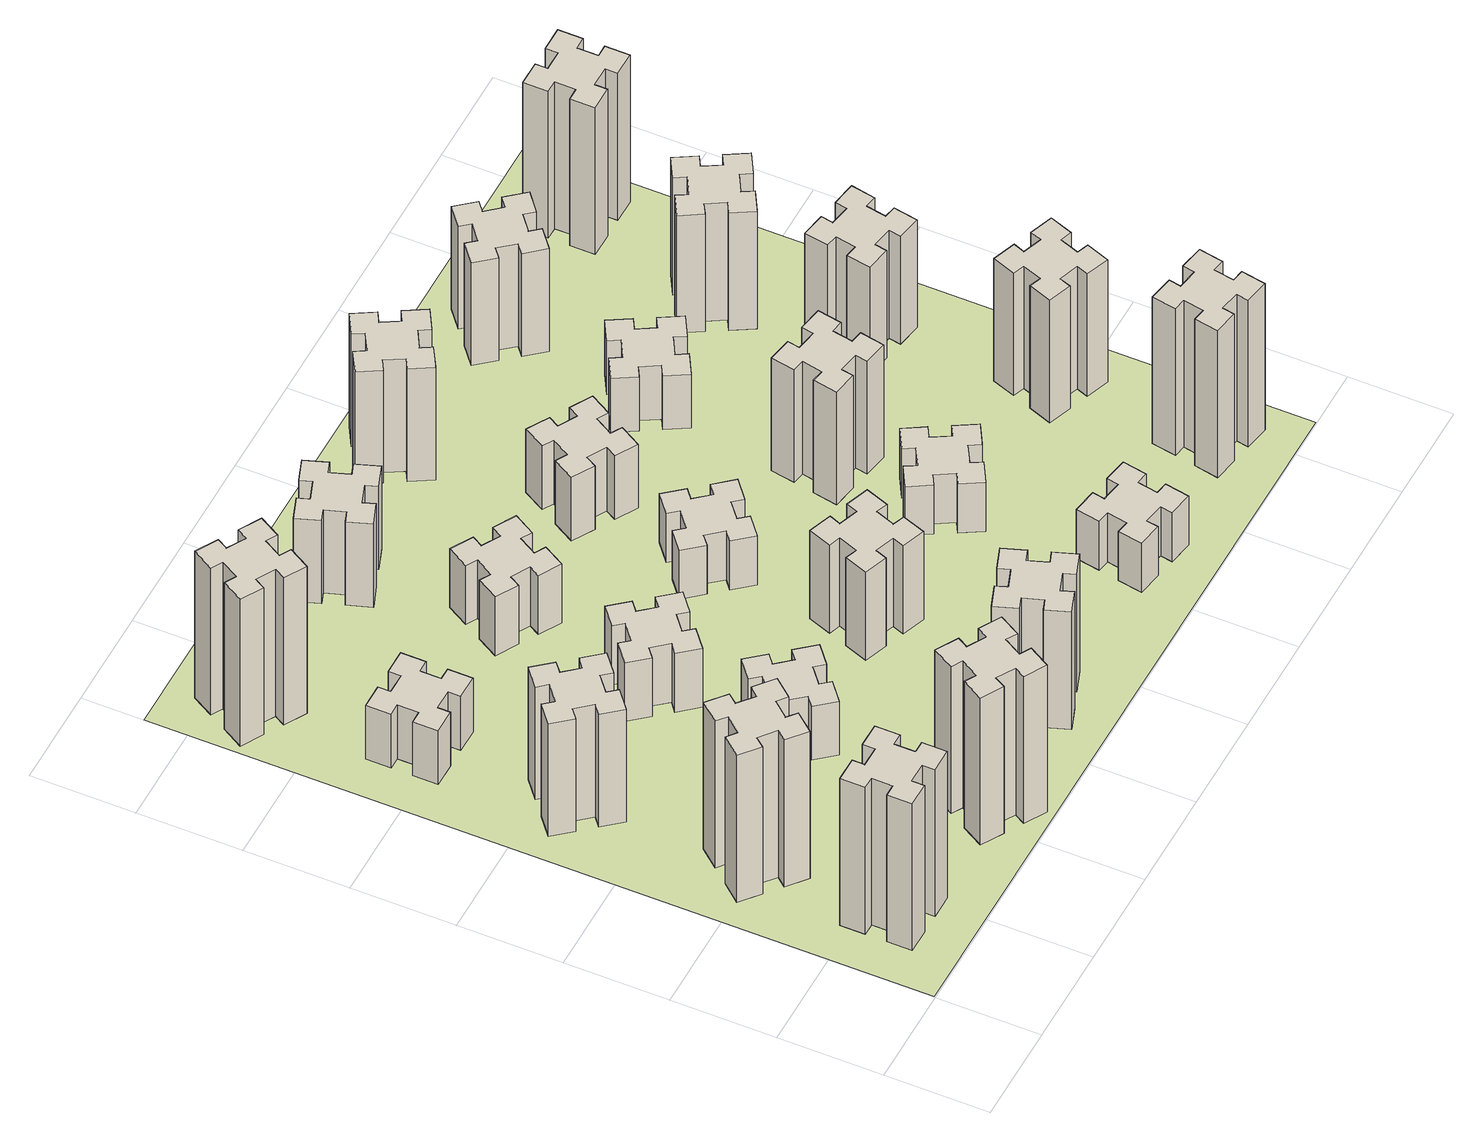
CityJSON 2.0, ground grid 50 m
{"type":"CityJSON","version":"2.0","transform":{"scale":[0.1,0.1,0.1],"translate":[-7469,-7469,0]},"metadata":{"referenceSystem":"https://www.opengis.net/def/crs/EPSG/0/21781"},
"CityObjects":{
"building1":{"type":"Building","attributes":{"class":"1000","function":"1000","usage":"1000","yearOfConstruction":2016,"roofType":"1000","measuredHeight":90,"storeysAboveGround":30,"storeysBelowGround":0},"geometry":[{"type":"Solid","lod":"1","boundaries":[[[[0,1,2,3,4,5,6,7,8,9,10,11,12,13,14,15,16,17,18,19]],[[17,16,20,21]],[[16,15,22,20]],[[15,14,23,22]],[[14,13,24,23]],[[13,12,25,24]],[[12,11,26,25]],[[11,10,27,26]],[[10,9,28,27]],[[9,8,29,28]],[[8,7,30,29]],[[7,6,31,30]],[[6,5,32,31]],[[5,4,33,32]],[[4,3,34,33]],[[3,2,35,34]],[[2,1,36,35]],[[1,0,37,36]],[[0,19,38,37]],[[19,18,39,38]],[[18,17,21,39]],[[24,25,26,27,28,29,30,31,32,33,34,35,36,37,38,39,21,20,22,23]]]]}]},
"building2":{"type":"Building","attributes":{"class":"1000","function":"1000","usage":"1000","yearOfConstruction":2016,"roofType":"1000","measuredHeight":90,"storeysAboveGround":30,"storeysBelowGround":0},"geometry":[{"type":"Solid","lod":"1","boundaries":[[[[40,41,42,43,44,45,46,47,48,49,50,51,52,53,54,55,56,57,58,59]],[[57,56,60,61]],[[56,55,62,60]],[[55,54,63,62]],[[54,53,64,63]],[[53,52,65,64]],[[52,51,66,65]],[[51,50,67,66]],[[50,49,68,67]],[[49,48,69,68]],[[48,47,70,69]],[[47,46,71,70]],[[46,45,72,71]],[[45,44,73,72]],[[44,43,74,73]],[[43,42,75,74]],[[42,41,76,75]],[[41,40,77,76]],[[40,59,78,77]],[[59,58,79,78]],[[58,57,61,79]],[[64,65,66,67,68,69,70,71,72,73,74,75,76,77,78,79,61,60,62,63]]]]}]},
"building3":{"type":"Building","attributes":{"class":"1000","function":"1000","usage":"1000","yearOfConstruction":2016,"roofType":"1000","measuredHeight":69,"storeysAboveGround":30,"storeysBelowGround":0},"geometry":[{"type":"Solid","lod":"1","boundaries":[[[[80,81,82,83,84,85,86,87,88,89,90,91,92,93,94,95,96,97,98,99]],[[97,96,100,101]],[[96,95,102,100]],[[95,94,103,102]],[[94,93,104,103]],[[93,92,105,104]],[[92,91,106,105]],[[91,90,107,106]],[[90,89,108,107]],[[89,88,109,108]],[[88,87,110,109]],[[87,86,111,110]],[[86,85,112,111]],[[85,84,113,112]],[[84,83,114,113]],[[83,82,115,114]],[[82,81,116,115]],[[81,80,117,116]],[[80,99,118,117]],[[99,98,119,118]],[[98,97,101,119]],[[104,105,106,107,108,109,110,111,112,113,114,115,116,117,118,119,101,100,102,103]]]]}]},
"building4":{"type":"Building","attributes":{"class":"1000","function":"1000","usage":"1000","yearOfConstruction":2016,"roofType":"1000","measuredHeight":33,"storeysAboveGround":30,"storeysBelowGround":0},"geometry":[{"type":"Solid","lod":"1","boundaries":[[[[120,121,122,123,124,125,126,127,128,129,130,131,132,133,134,135,136,137,138,139]],[[137,136,140,141]],[[136,135,142,140]],[[135,134,143,142]],[[134,133,144,143]],[[133,132,145,144]],[[132,131,146,145]],[[131,130,147,146]],[[130,129,148,147]],[[129,128,149,148]],[[128,127,150,149]],[[127,126,151,150]],[[126,125,152,151]],[[125,124,153,152]],[[124,123,154,153]],[[123,122,155,154]],[[122,121,156,155]],[[121,120,157,156]],[[120,139,158,157]],[[139,138,159,158]],[[138,137,141,159]],[[144,145,146,147,148,149,150,151,152,153,154,155,156,157,158,159,141,140,142,143]]]]}]},
"building5":{"type":"Building","attributes":{"class":"1000","function":"1000","usage":"1000","yearOfConstruction":2016,"roofType":"1000","measuredHeight":90,"storeysAboveGround":30,"storeysBelowGround":0},"geometry":[{"type":"Solid","lod":"1","boundaries":[[[[160,161,162,163,164,165,166,167,168,169,170,171,172,173,174,175,176,177,178,179]],[[177,176,180,181]],[[176,175,182,180]],[[175,174,183,182]],[[174,173,184,183]],[[173,172,185,184]],[[172,171,186,185]],[[171,170,187,186]],[[170,169,188,187]],[[169,168,189,188]],[[168,167,190,189]],[[167,166,191,190]],[[166,165,192,191]],[[165,164,193,192]],[[164,163,194,193]],[[163,162,195,194]],[[162,161,196,195]],[[161,160,197,196]],[[160,179,198,197]],[[179,178,199,198]],[[178,177,181,199]],[[184,185,186,187,188,189,190,191,192,193,194,195,196,197,198,199,181,180,182,183]]]]}]},
"building6":{"type":"Building","attributes":{"class":"1000","function":"1000","usage":"1000","yearOfConstruction":2016,"roofType":"1000","measuredHeight":90,"storeysAboveGround":30,"storeysBelowGround":0},"geometry":[{"type":"Solid","lod":"1","boundaries":[[[[200,201,202,203,204,205,206,207,208,209,210,211,212,213,214,215,216,217,218,219]],[[217,216,220,221]],[[216,215,222,220]],[[215,214,223,222]],[[214,213,224,223]],[[213,212,225,224]],[[212,211,226,225]],[[211,210,227,226]],[[210,209,228,227]],[[209,208,229,228]],[[208,207,230,229]],[[207,206,231,230]],[[206,205,232,231]],[[205,204,233,232]],[[204,203,234,233]],[[203,202,235,234]],[[202,201,236,235]],[[201,200,237,236]],[[200,219,238,237]],[[219,218,239,238]],[[218,217,221,239]],[[224,225,226,227,228,229,230,231,232,233,234,235,236,237,238,239,221,220,222,223]]]]}]},
"building7":{"type":"Building","attributes":{"class":"1000","function":"1000","usage":"1000","yearOfConstruction":2016,"roofType":"1000","measuredHeight":33,"storeysAboveGround":30,"storeysBelowGround":0},"geometry":[{"type":"Solid","lod":"1","boundaries":[[[[240,241,242,243,244,245,246,247,248,249,250,251,252,253,254,255,256,257,258,259]],[[257,256,260,261]],[[256,255,262,260]],[[255,254,263,262]],[[254,253,264,263]],[[253,252,265,264]],[[252,251,266,265]],[[251,250,267,266]],[[250,249,268,267]],[[249,248,269,268]],[[248,247,270,269]],[[247,246,271,270]],[[246,245,272,271]],[[245,244,273,272]],[[244,243,274,273]],[[243,242,275,274]],[[242,241,276,275]],[[241,240,277,276]],[[240,259,278,277]],[[259,258,279,278]],[[258,257,261,279]],[[264,265,266,267,268,269,270,271,272,273,274,275,276,277,278,279,261,260,262,263]]]]}]},
"building8":{"type":"Building","attributes":{"class":"1000","function":"1000","usage":"1000","yearOfConstruction":2016,"roofType":"1000","measuredHeight":36,"storeysAboveGround":30,"storeysBelowGround":0},"geometry":[{"type":"Solid","lod":"1","boundaries":[[[[280,281,282,283,284,285,286,287,288,289,290,291,292,293,294,295,296,297,298,299]],[[297,296,300,301]],[[296,295,302,300]],[[295,294,303,302]],[[294,293,304,303]],[[293,292,305,304]],[[292,291,306,305]],[[291,290,307,306]],[[290,289,308,307]],[[289,288,309,308]],[[288,287,310,309]],[[287,286,311,310]],[[286,285,312,311]],[[285,284,313,312]],[[284,283,314,313]],[[283,282,315,314]],[[282,281,316,315]],[[281,280,317,316]],[[280,299,318,317]],[[299,298,319,318]],[[298,297,301,319]],[[304,305,306,307,308,309,310,311,312,313,314,315,316,317,318,319,301,300,302,303]]]]}]},
"building9":{"type":"Building","attributes":{"class":"1000","function":"1000","usage":"1000","yearOfConstruction":2016,"roofType":"1000","measuredHeight":72,"storeysAboveGround":30,"storeysBelowGround":0},"geometry":[{"type":"Solid","lod":"1","boundaries":[[[[320,321,322,323,324,325,326,327,328,329,330,331,332,333,334,335,336,337,338,339]],[[337,336,340,341]],[[336,335,342,340]],[[335,334,343,342]],[[334,333,344,343]],[[333,332,345,344]],[[332,331,346,345]],[[331,330,347,346]],[[330,329,348,347]],[[329,328,349,348]],[[328,327,350,349]],[[327,326,351,350]],[[326,325,352,351]],[[325,324,353,352]],[[324,323,354,353]],[[323,322,355,354]],[[322,321,356,355]],[[321,320,357,356]],[[320,339,358,357]],[[339,338,359,358]],[[338,337,341,359]],[[344,345,346,347,348,349,350,351,352,353,354,355,356,357,358,359,341,340,342,343]]]]}]},
"building10":{"type":"Building","attributes":{"class":"1000","function":"1000","usage":"1000","yearOfConstruction":2016,"roofType":"1000","measuredHeight":36,"storeysAboveGround":30,"storeysBelowGround":0},"geometry":[{"type":"Solid","lod":"1","boundaries":[[[[360,361,362,363,364,365,366,367,368,369,370,371,372,373,374,375,376,377,378,379]],[[377,376,380,381]],[[376,375,382,380]],[[375,374,383,382]],[[374,373,384,383]],[[373,372,385,384]],[[372,371,386,385]],[[371,370,387,386]],[[370,369,388,387]],[[369,368,389,388]],[[368,367,390,389]],[[367,366,391,390]],[[366,365,392,391]],[[365,364,393,392]],[[364,363,394,393]],[[363,362,395,394]],[[362,361,396,395]],[[361,360,397,396]],[[360,379,398,397]],[[379,378,399,398]],[[378,377,381,399]],[[384,385,386,387,388,389,390,391,392,393,394,395,396,397,398,399,381,380,382,383]]]]}]},
"building11":{"type":"Building","attributes":{"class":"1000","function":"1000","usage":"1000","yearOfConstruction":2016,"roofType":"1000","measuredHeight":51,"storeysAboveGround":30,"storeysBelowGround":0},"geometry":[{"type":"Solid","lod":"1","boundaries":[[[[400,401,402,403,404,405,406,407,408,409,410,411,412,413,414,415,416,417,418,419]],[[417,416,420,421]],[[416,415,422,420]],[[415,414,423,422]],[[414,413,424,423]],[[413,412,425,424]],[[412,411,426,425]],[[411,410,427,426]],[[410,409,428,427]],[[409,408,429,428]],[[408,407,430,429]],[[407,406,431,430]],[[406,405,432,431]],[[405,404,433,432]],[[404,403,434,433]],[[403,402,435,434]],[[402,401,436,435]],[[401,400,437,436]],[[400,419,438,437]],[[419,418,439,438]],[[418,417,421,439]],[[424,425,426,427,428,429,430,431,432,433,434,435,436,437,438,439,421,420,422,423]]]]}]},
"building12":{"type":"Building","attributes":{"class":"1000","function":"1000","usage":"1000","yearOfConstruction":2016,"roofType":"1000","measuredHeight":54,"storeysAboveGround":30,"storeysBelowGround":0},"geometry":[{"type":"Solid","lod":"1","boundaries":[[[[440,441,442,443,444,445,446,447,448,449,450,451,452,453,454,455,456,457,458,459]],[[457,456,460,461]],[[456,455,462,460]],[[455,454,463,462]],[[454,453,464,463]],[[453,452,465,464]],[[452,451,466,465]],[[451,450,467,466]],[[450,449,468,467]],[[449,448,469,468]],[[448,447,470,469]],[[447,446,471,470]],[[446,445,472,471]],[[445,444,473,472]],[[444,443,474,473]],[[443,442,475,474]],[[442,441,476,475]],[[441,440,477,476]],[[440,459,478,477]],[[459,458,479,478]],[[458,457,461,479]],[[464,465,466,467,468,469,470,471,472,473,474,475,476,477,478,479,461,460,462,463]]]]}]},
"building13":{"type":"Building","attributes":{"class":"1000","function":"1000","usage":"1000","yearOfConstruction":2016,"roofType":"1000","measuredHeight":30,"storeysAboveGround":30,"storeysBelowGround":0},"geometry":[{"type":"Solid","lod":"1","boundaries":[[[[480,481,482,483,484,485,486,487,488,489,490,491,492,493,494,495,496,497,498,499]],[[497,496,500,501]],[[496,495,502,500]],[[495,494,503,502]],[[494,493,504,503]],[[493,492,505,504]],[[492,491,506,505]],[[491,490,507,506]],[[490,489,508,507]],[[489,488,509,508]],[[488,487,510,509]],[[487,486,511,510]],[[486,485,512,511]],[[485,484,513,512]],[[484,483,514,513]],[[483,482,515,514]],[[482,481,516,515]],[[481,480,517,516]],[[480,499,518,517]],[[499,498,519,518]],[[498,497,501,519]],[[504,505,506,507,508,509,510,511,512,513,514,515,516,517,518,519,501,500,502,503]]]]}]},
"building14":{"type":"Building","attributes":{"class":"1000","function":"1000","usage":"1000","yearOfConstruction":2016,"roofType":"1000","measuredHeight":39,"storeysAboveGround":30,"storeysBelowGround":0},"geometry":[{"type":"Solid","lod":"1","boundaries":[[[[520,521,522,523,524,525,526,527,528,529,530,531,532,533,534,535,536,537,538,539]],[[537,536,540,541]],[[536,535,542,540]],[[535,534,543,542]],[[534,533,544,543]],[[533,532,545,544]],[[532,531,546,545]],[[531,530,547,546]],[[530,529,548,547]],[[529,528,549,548]],[[528,527,550,549]],[[527,526,551,550]],[[526,525,552,551]],[[525,524,553,552]],[[524,523,554,553]],[[523,522,555,554]],[[522,521,556,555]],[[521,520,557,556]],[[520,539,558,557]],[[539,538,559,558]],[[538,537,541,559]],[[544,545,546,547,548,549,550,551,552,553,554,555,556,557,558,559,541,540,542,543]]]]}]},
"building15":{"type":"Building","attributes":{"class":"1000","function":"1000","usage":"1000","yearOfConstruction":2016,"roofType":"1000","measuredHeight":30,"storeysAboveGround":30,"storeysBelowGround":0},"geometry":[{"type":"Solid","lod":"1","boundaries":[[[[560,561,562,563,564,565,566,567,568,569,570,571,572,573,574,575,576,577,578,579]],[[577,576,580,581]],[[576,575,582,580]],[[575,574,583,582]],[[574,573,584,583]],[[573,572,585,584]],[[572,571,586,585]],[[571,570,587,586]],[[570,569,588,587]],[[569,568,589,588]],[[568,567,590,589]],[[567,566,591,590]],[[566,565,592,591]],[[565,564,593,592]],[[564,563,594,593]],[[563,562,595,594]],[[562,561,596,595]],[[561,560,597,596]],[[560,579,598,597]],[[579,578,599,598]],[[578,577,581,599]],[[584,585,586,587,588,589,590,591,592,593,594,595,596,597,598,599,581,580,582,583]]]]}]},
"building16":{"type":"Building","attributes":{"class":"1000","function":"1000","usage":"1000","yearOfConstruction":2016,"roofType":"1000","measuredHeight":69,"storeysAboveGround":30,"storeysBelowGround":0},"geometry":[{"type":"Solid","lod":"1","boundaries":[[[[600,601,602,603,604,605,606,607,608,609,610,611,612,613,614,615,616,617,618,619]],[[617,616,620,621]],[[616,615,622,620]],[[615,614,623,622]],[[614,613,624,623]],[[613,612,625,624]],[[612,611,626,625]],[[611,610,627,626]],[[610,609,628,627]],[[609,608,629,628]],[[608,607,630,629]],[[607,606,631,630]],[[606,605,632,631]],[[605,604,633,632]],[[604,603,634,633]],[[603,602,635,634]],[[602,601,636,635]],[[601,600,637,636]],[[600,619,638,637]],[[619,618,639,638]],[[618,617,621,639]],[[624,625,626,627,628,629,630,631,632,633,634,635,636,637,638,639,621,620,622,623]]]]}]},
"building17":{"type":"Building","attributes":{"class":"1000","function":"1000","usage":"1000","yearOfConstruction":2016,"roofType":"1000","measuredHeight":30,"storeysAboveGround":30,"storeysBelowGround":0},"geometry":[{"type":"Solid","lod":"1","boundaries":[[[[640,641,642,643,644,645,646,647,648,649,650,651,652,653,654,655,656,657,658,659]],[[657,656,660,661]],[[656,655,662,660]],[[655,654,663,662]],[[654,653,664,663]],[[653,652,665,664]],[[652,651,666,665]],[[651,650,667,666]],[[650,649,668,667]],[[649,648,669,668]],[[648,647,670,669]],[[647,646,671,670]],[[646,645,672,671]],[[645,644,673,672]],[[644,643,674,673]],[[643,642,675,674]],[[642,641,676,675]],[[641,640,677,676]],[[640,659,678,677]],[[659,658,679,678]],[[658,657,661,679]],[[664,665,666,667,668,669,670,671,672,673,674,675,676,677,678,679,661,660,662,663]]]]}]},
"building18":{"type":"Building","attributes":{"class":"1000","function":"1000","usage":"1000","yearOfConstruction":2016,"roofType":"1000","measuredHeight":69,"storeysAboveGround":30,"storeysBelowGround":0},"geometry":[{"type":"Solid","lod":"1","boundaries":[[[[680,681,682,683,684,685,686,687,688,689,690,691,692,693,694,695,696,697,698,699]],[[697,696,700,701]],[[696,695,702,700]],[[695,694,703,702]],[[694,693,704,703]],[[693,692,705,704]],[[692,691,706,705]],[[691,690,707,706]],[[690,689,708,707]],[[689,688,709,708]],[[688,687,710,709]],[[687,686,711,710]],[[686,685,712,711]],[[685,684,713,712]],[[684,683,714,713]],[[683,682,715,714]],[[682,681,716,715]],[[681,680,717,716]],[[680,699,718,717]],[[699,698,719,718]],[[698,697,701,719]],[[704,705,706,707,708,709,710,711,712,713,714,715,716,717,718,719,701,700,702,703]]]]}]},
"building19":{"type":"Building","attributes":{"class":"1000","function":"1000","usage":"1000","yearOfConstruction":2016,"roofType":"1000","measuredHeight":33,"storeysAboveGround":30,"storeysBelowGround":0},"geometry":[{"type":"Solid","lod":"1","boundaries":[[[[720,721,722,723,724,725,726,727,728,729,730,731,732,733,734,735,736,737,738,739]],[[737,736,740,741]],[[736,735,742,740]],[[735,734,743,742]],[[734,733,744,743]],[[733,732,745,744]],[[732,731,746,745]],[[731,730,747,746]],[[730,729,748,747]],[[729,728,749,748]],[[728,727,750,749]],[[727,726,751,750]],[[726,725,752,751]],[[725,724,753,752]],[[724,723,754,753]],[[723,722,755,754]],[[722,721,756,755]],[[721,720,757,756]],[[720,739,758,757]],[[739,738,759,758]],[[738,737,741,759]],[[744,745,746,747,748,749,750,751,752,753,754,755,756,757,758,759,741,740,742,743]]]]}]},
"building20":{"type":"Building","attributes":{"class":"1000","function":"1000","usage":"1000","yearOfConstruction":2016,"roofType":"1000","measuredHeight":90,"storeysAboveGround":30,"storeysBelowGround":0},"geometry":[{"type":"Solid","lod":"1","boundaries":[[[[760,761,762,763,764,765,766,767,768,769,770,771,772,773,774,775,776,777,778,779]],[[777,776,780,781]],[[776,775,782,780]],[[775,774,783,782]],[[774,773,784,783]],[[773,772,785,784]],[[772,771,786,785]],[[771,770,787,786]],[[770,769,788,787]],[[769,768,789,788]],[[768,767,790,789]],[[767,766,791,790]],[[766,765,792,791]],[[765,764,793,792]],[[764,763,794,793]],[[763,762,795,794]],[[762,761,796,795]],[[761,760,797,796]],[[760,779,798,797]],[[779,778,799,798]],[[778,777,781,799]],[[784,785,786,787,788,789,790,791,792,793,794,795,796,797,798,799,781,780,782,783]]]]}]},
"building21":{"type":"Building","attributes":{"class":"1000","function":"1000","usage":"1000","yearOfConstruction":2016,"roofType":"1000","measuredHeight":63,"storeysAboveGround":30,"storeysBelowGround":0},"geometry":[{"type":"Solid","lod":"1","boundaries":[[[[800,801,802,803,804,805,806,807,808,809,810,811,812,813,814,815,816,817,818,819]],[[817,816,820,821]],[[816,815,822,820]],[[815,814,823,822]],[[814,813,824,823]],[[813,812,825,824]],[[812,811,826,825]],[[811,810,827,826]],[[810,809,828,827]],[[809,808,829,828]],[[808,807,830,829]],[[807,806,831,830]],[[806,805,832,831]],[[805,804,833,832]],[[804,803,834,833]],[[803,802,835,834]],[[802,801,836,835]],[[801,800,837,836]],[[800,819,838,837]],[[819,818,839,838]],[[818,817,821,839]],[[824,825,826,827,828,829,830,831,832,833,834,835,836,837,838,839,821,820,822,823]]]]}]},
"building22":{"type":"Building","attributes":{"class":"1000","function":"1000","usage":"1000","yearOfConstruction":2016,"roofType":"1000","measuredHeight":75,"storeysAboveGround":30,"storeysBelowGround":0},"geometry":[{"type":"Solid","lod":"1","boundaries":[[[[840,841,842,843,844,845,846,847,848,849,850,851,852,853,854,855,856,857,858,859]],[[857,856,860,861]],[[856,855,862,860]],[[855,854,863,862]],[[854,853,864,863]],[[853,852,865,864]],[[852,851,866,865]],[[851,850,867,866]],[[850,849,868,867]],[[849,848,869,868]],[[848,847,870,869]],[[847,846,871,870]],[[846,845,872,871]],[[845,844,873,872]],[[844,843,874,873]],[[843,842,875,874]],[[842,841,876,875]],[[841,840,877,876]],[[840,859,878,877]],[[859,858,879,878]],[[858,857,861,879]],[[864,865,866,867,868,869,870,871,872,873,874,875,876,877,878,879,861,860,862,863]]]]}]},
"building23":{"type":"Building","attributes":{"class":"1000","function":"1000","usage":"1000","yearOfConstruction":2016,"roofType":"1000","measuredHeight":66,"storeysAboveGround":30,"storeysBelowGround":0},"geometry":[{"type":"Solid","lod":"1","boundaries":[[[[880,881,882,883,884,885,886,887,888,889,890,891,892,893,894,895,896,897,898,899]],[[897,896,900,901]],[[896,895,902,900]],[[895,894,903,902]],[[894,893,904,903]],[[893,892,905,904]],[[892,891,906,905]],[[891,890,907,906]],[[890,889,908,907]],[[889,888,909,908]],[[888,887,910,909]],[[887,886,911,910]],[[886,885,912,911]],[[885,884,913,912]],[[884,883,914,913]],[[883,882,915,914]],[[882,881,916,915]],[[881,880,917,916]],[[880,899,918,917]],[[899,898,919,918]],[[898,897,901,919]],[[904,905,906,907,908,909,910,911,912,913,914,915,916,917,918,919,901,900,902,903]]]]}]},
"building24":{"type":"Building","attributes":{"class":"1000","function":"1000","usage":"1000","yearOfConstruction":2016,"roofType":"1000","measuredHeight":72,"storeysAboveGround":30,"storeysBelowGround":0},"geometry":[{"type":"Solid","lod":"1","boundaries":[[[[920,921,922,923,924,925,926,927,928,929,930,931,932,933,934,935,936,937,938,939]],[[937,936,940,941]],[[936,935,942,940]],[[935,934,943,942]],[[934,933,944,943]],[[933,932,945,944]],[[932,931,946,945]],[[931,930,947,946]],[[930,929,948,947]],[[929,928,949,948]],[[928,927,950,949]],[[927,926,951,950]],[[926,925,952,951]],[[925,924,953,952]],[[924,923,954,953]],[[923,922,955,954]],[[922,921,956,955]],[[921,920,957,956]],[[920,939,958,957]],[[939,938,959,958]],[[938,937,941,959]],[[944,945,946,947,948,949,950,951,952,953,954,955,956,957,958,959,941,940,942,943]]]]}]},
"building25":{"type":"Building","attributes":{"class":"1000","function":"1000","usage":"1000","yearOfConstruction":2016,"roofType":"1000","measuredHeight":90,"storeysAboveGround":30,"storeysBelowGround":0},"geometry":[{"type":"Solid","lod":"1","boundaries":[[[[960,961,962,963,964,965,966,967,968,969,970,971,972,973,974,975,976,977,978,979]],[[977,976,980,981]],[[976,975,982,980]],[[975,974,983,982]],[[974,973,984,983]],[[973,972,985,984]],[[972,971,986,985]],[[971,970,987,986]],[[970,969,988,987]],[[969,968,989,988]],[[968,967,990,989]],[[967,966,991,990]],[[966,965,992,991]],[[965,964,993,992]],[[964,963,994,993]],[[963,962,995,994]],[[962,961,996,995]],[[961,960,997,996]],[[960,979,998,997]],[[979,978,999,998]],[[978,977,981,999]],[[984,985,986,987,988,989,990,991,992,993,994,995,996,997,998,999,981,980,982,983]]]]}]},
"landuse1":{"type":"LandUse","attributes":{"name":"plot1","function":"1010"},"geometry":[{"type":"MultiSurface","lod":"1","boundaries":[[[1000,1001,1002,1003]]]}]}
},
"vertices":[
[265,425,0],[265,325,0],[205,325,0],[205,205,0],[325,205,0],[325,265,0],[425,265,0],[425,205,0],[545,205,0],[545,325,0],[485,325,0],[485,425,0],[545,425,0],[545,545,0],[425,545,0],[425,485,0],[325,485,0],[325,545,0],[205,545,0],[205,425,0],[325,485,900],[325,545,900],[425,485,900],[425,545,900],[545,545,900],[545,425,900],[485,425,900],[485,325,900],[545,325,900],[545,205,900],[425,205,900],[425,265,900],[325,265,900],[325,205,900],[205,205,900],[205,325,900],[265,325,900],[265,425,900],[205,425,900],[205,545,900],
[484,1067,0],[408,1132,0],[446,1178,0],[354,1255,0],[277,1163,0],[323,1124,0],[259,1048,0],[213,1086,0],[136,994,0],[228,917,0],[266,963,0],[343,899,0],[304,853,0],[396,776,0],[473,868,0],[427,906,0],[492,983,0],[538,944,0],[615,1036,0],[523,1113,0],[492,983,900],[538,944,900],[427,906,900],[473,868,900],[396,776,900],[304,853,900],[343,899,900],[266,963,900],[228,917,900],[136,994,900],[213,1086,900],[259,1048,900],[323,1124,900],[277,1163,900],[354,1255,900],[446,1178,900],[408,1132,900],[484,1067,900],[523,1113,900],[615,1036,900],
[492,1888,0],[427,1964,0],[473,2003,0],[396,2095,0],[304,2018,0],[343,1972,0],[266,1907,0],[228,1953,0],[136,1876,0],[213,1784,0],[259,1823,0],[323,1746,0],[277,1708,0],[354,1616,0],[446,1693,0],[408,1739,0],[484,1803,0],[523,1757,0],[615,1834,0],[538,1926,0],[484,1803,690],[523,1757,690],[408,1739,690],[446,1693,690],[354,1616,690],[277,1708,690],[323,1746,690],[259,1823,690],[213,1784,690],[136,1876,690],[228,1953,690],[266,1907,690],[343,1972,690],[304,2018,690],[396,2095,690],[473,2003,690],[427,1964,690],[492,1888,690],[538,1926,690],[615,1834,690],
[485,2545,0],[485,2645,0],[545,2645,0],[545,2765,0],[425,2765,0],[425,2705,0],[325,2705,0],[325,2765,0],[205,2765,0],[205,2645,0],[265,2645,0],[265,2545,0],[205,2545,0],[205,2425,0],[325,2425,0],[325,2485,0],[425,2485,0],[425,2425,0],[545,2425,0],[545,2545,0],[425,2485,330],[425,2425,330],[325,2485,330],[325,2425,330],[205,2425,330],[205,2545,330],[265,2545,330],[265,2645,330],[205,2645,330],[205,2765,330],[325,2765,330],[325,2705,330],[425,2705,330],[425,2765,330],[545,2765,330],[545,2645,330],[485,2645,330],[485,2545,330],[545,2545,330],[545,2425,330],
[1214,346,0],[1127,396,0],[1157,448,0],[1053,508,0],[993,404,0],[1045,374,0],[995,287,0],[943,317,0],[883,213,0],[987,153,0],[1017,205,0],[1104,155,0],[1074,103,0],[1178,43,0],[1238,147,0],[1186,177,0],[1236,264,0],[1288,234,0],[1348,338,0],[1244,398,0],[1236,264,900],[1288,234,900],[1186,177,900],[1238,147,900],[1178,43,900],[1074,103,900],[1104,155,900],[1017,205,900],[987,153,900],[883,213,900],[943,317,900],[995,287,900],[1045,374,900],[993,404,900],[1053,508,900],[1157,448,900],[1127,396,900],[1214,346,900],[1244,398,900],[1348,338,900],
[177,3265,0],[264,3215,0],[234,3163,0],[338,3103,0],[398,3207,0],[346,3237,0],[396,3324,0],[448,3294,0],[508,3398,0],[404,3458,0],[374,3406,0],[287,3456,0],[317,3508,0],[213,3568,0],[153,3464,0],[205,3434,0],[155,3347,0],[103,3377,0],[43,3273,0],[147,3213,0],[155,3347,900],[103,3377,900],[205,3434,900],[153,3464,900],[213,3568,900],[317,3508,900],[287,3456,900],[374,3406,900],[404,3458,900],[508,3398,900],[448,3294,900],[396,3324,900],[346,3237,900],[398,3207,900],[338,3103,900],[234,3163,900],[264,3215,900],[177,3265,900],[147,3213,900],[43,3273,900],
[1083,1332,0],[1006,1267,0],[968,1313,0],[876,1236,0],[953,1144,0],[999,1183,0],[1063,1106,0],[1017,1068,0],[1094,976,0],[1186,1053,0],[1148,1099,0],[1224,1163,0],[1263,1117,0],[1355,1194,0],[1278,1286,0],[1232,1248,0],[1167,1324,0],[1213,1363,0],[1136,1455,0],[1044,1378,0],[1167,1324,330],[1213,1363,330],[1232,1248,330],[1278,1286,330],[1355,1194,330],[1263,1117,330],[1224,1163,330],[1148,1099,330],[1186,1053,330],[1094,976,330],[1017,1068,330],[1063,1106,330],[999,1183,330],[953,1144,330],[876,1236,330],[968,1313,330],[1006,1267,330],[1083,1332,330],[1044,1378,330],[1136,1455,330],
[1083,1972,0],[1006,1907,0],[968,1953,0],[876,1876,0],[953,1784,0],[999,1823,0],[1063,1746,0],[1017,1708,0],[1094,1616,0],[1186,1693,0],[1148,1739,0],[1224,1803,0],[1263,1757,0],[1355,1834,0],[1278,1926,0],[1232,1888,0],[1167,1964,0],[1213,2003,0],[1136,2095,0],[1044,2018,0],[1167,1964,360],[1213,2003,360],[1232,1888,360],[1278,1926,360],[1355,1834,360],[1263,1757,360],[1224,1803,360],[1148,1739,360],[1186,1693,360],[1094,1616,360],[1017,1708,360],[1063,1746,360],[999,1823,360],[953,1784,360],[876,1876,360],[968,1953,360],[1006,1907,360],[1083,1972,360],[1044,2018,360],[1136,2095,360],
[1765,496,0],[1671,462,0],[1650,518,0],[1537,477,0],[1579,364,0],[1635,385,0],[1669,291,0],[1613,270,0],[1654,157,0],[1767,199,0],[1746,255,0],[1840,289,0],[1860,233,0],[1973,274,0],[1932,387,0],[1876,366,0],[1842,460,0],[1898,480,0],[1857,593,0],[1744,552,0],[1842,460,720],[1898,480,720],[1876,366,720],[1932,387,720],[1973,274,720],[1860,233,720],[1840,289,720],[1746,255,720],[1767,199,720],[1654,157,720],[1613,270,720],[1669,291,720],[1635,385,720],[1579,364,720],[1537,477,720],[1650,518,720],[1671,462,720],[1765,496,720],[1744,552,720],[1857,593,720],
[1314,2666,0],[1227,2716,0],[1257,2768,0],[1153,2828,0],[1093,2724,0],[1145,2694,0],[1095,2607,0],[1043,2637,0],[983,2533,0],[1087,2473,0],[1117,2525,0],[1204,2475,0],[1174,2423,0],[1278,2363,0],[1338,2467,0],[1286,2497,0],[1336,2584,0],[1388,2554,0],[1448,2658,0],[1344,2718,0],[1336,2584,360],[1388,2554,360],[1286,2497,360],[1338,2467,360],[1278,2363,360],[1174,2423,360],[1204,2475,360],[1117,2525,360],[1087,2473,360],[983,2533,360],[1043,2637,360],[1095,2607,360],[1145,2694,360],[1093,2724,360],[1153,2828,360],[1257,2768,360],[1227,2716,360],[1314,2666,360],[1344,2718,360],[1448,2658,360],
[1125,3456,0],[1031,3422,0],[1010,3478,0],[897,3437,0],[939,3324,0],[995,3345,0],[1029,3251,0],[973,3230,0],[1014,3117,0],[1127,3159,0],[1106,3215,0],[1200,3249,0],[1220,3193,0],[1333,3234,0],[1292,3347,0],[1236,3326,0],[1202,3420,0],[1258,3440,0],[1217,3553,0],[1104,3512,0],[1202,3420,510],[1258,3440,510],[1236,3326,510],[1292,3347,510],[1333,3234,510],[1220,3193,510],[1200,3249,510],[1106,3215,510],[1127,3159,510],[1014,3117,510],[973,3230,510],[1029,3251,510],[995,3345,510],[939,3324,510],[897,3437,510],[1010,3478,510],[1031,3422,510],[1125,3456,510],[1104,3512,510],[1217,3553,510],
[1769,1300,0],[1735,1206,0],[1679,1227,0],[1637,1114,0],[1750,1073,0],[1771,1129,0],[1865,1095,0],[1844,1039,0],[1957,997,0],[1998,1110,0],[1942,1131,0],[1976,1225,0],[2032,1204,0],[2073,1317,0],[1960,1358,0],[1940,1302,0],[1846,1336,0],[1867,1392,0],[1754,1433,0],[1713,1320,0],[1846,1336,540],[1867,1392,540],[1940,1302,540],[1960,1358,540],[2073,1317,540],[2032,1204,540],[1976,1225,540],[1942,1131,540],[1998,1110,540],[1957,997,540],[1844,1039,540],[1865,1095,540],[1771,1129,540],[1750,1073,540],[1637,1114,540],[1679,1227,540],[1735,1206,540],[1769,1300,540],[1713,1320,540],[1754,1433,540],
[1972,1988,0],[1907,2064,0],[1953,2103,0],[1876,2195,0],[1784,2118,0],[1823,2072,0],[1746,2007,0],[1708,2053,0],[1616,1976,0],[1693,1884,0],[1739,1923,0],[1803,1846,0],[1757,1808,0],[1834,1716,0],[1926,1793,0],[1888,1839,0],[1964,1903,0],[2003,1857,0],[2095,1934,0],[2018,2026,0],[1964,1903,300],[2003,1857,300],[1888,1839,300],[1926,1793,300],[1834,1716,300],[1757,1808,300],[1803,1846,300],[1739,1923,300],[1693,1884,300],[1616,1976,300],[1708,2053,300],[1746,2007,300],[1823,2072,300],[1784,2118,300],[1876,2195,300],[1953,2103,300],[1907,2064,300],[1972,1988,300],[2018,2026,300],[2095,1934,300],
[2026,2497,0],[2076,2584,0],[2128,2554,0],[2188,2658,0],[2084,2718,0],[2054,2666,0],[1967,2716,0],[1997,2768,0],[1893,2828,0],[1833,2724,0],[1885,2694,0],[1835,2607,0],[1783,2637,0],[1723,2533,0],[1827,2473,0],[1857,2525,0],[1944,2475,0],[1914,2423,0],[2018,2363,0],[2078,2467,0],[1944,2475,390],[1914,2423,390],[1857,2525,390],[1827,2473,390],[1723,2533,390],[1783,2637,390],[1835,2607,390],[1885,2694,390],[1833,2724,390],[1893,2828,390],[1997,2768,390],[1967,2716,390],[2054,2666,390],[2084,2718,390],[2188,2658,390],[2128,2554,390],[2076,2584,390],[2026,2497,390],[2078,2467,390],[2018,2363,390],
[2596,444,0],[2578,345,0],[2519,356,0],[2498,237,0],[2617,217,0],[2627,276,0],[2725,258,0],[2715,199,0],[2833,178,0],[2854,297,0],[2795,307,0],[2812,405,0],[2871,395,0],[2892,513,0],[2774,534,0],[2764,475,0],[2665,492,0],[2676,551,0],[2557,572,0],[2537,454,0],[2665,492,300],[2676,551,300],[2764,475,300],[2774,534,300],[2892,513,300],[2871,395,300],[2812,405,300],[2795,307,300],[2854,297,300],[2833,178,300],[2715,199,300],[2725,258,300],[2627,276,300],[2617,217,300],[2498,237,300],[2519,356,300],[2578,345,300],[2596,444,300],[2537,454,300],[2557,572,300],
[1844,3556,0],[1757,3506,0],[1727,3558,0],[1623,3498,0],[1683,3394,0],[1735,3424,0],[1785,3337,0],[1733,3307,0],[1793,3203,0],[1897,3263,0],[1867,3315,0],[1954,3365,0],[1984,3313,0],[2088,3373,0],[2028,3477,0],[1976,3447,0],[1926,3534,0],[1978,3564,0],[1918,3668,0],[1814,3608,0],[1926,3534,690],[1978,3564,690],[1976,3447,690],[2028,3477,690],[2088,3373,690],[1984,3313,690],[1954,3365,690],[1867,3315,690],[1897,3263,690],[1793,3203,690],[1733,3307,690],[1785,3337,690],[1735,3424,690],[1683,3394,690],[1623,3498,690],[1727,3558,690],[1757,3506,690],[1844,3556,690],[1814,3608,690],[1918,3668,690],
[2716,1227,0],[2666,1314,0],[2718,1344,0],[2658,1448,0],[2554,1388,0],[2584,1336,0],[2497,1286,0],[2467,1338,0],[2363,1278,0],[2423,1174,0],[2475,1204,0],[2525,1117,0],[2473,1087,0],[2533,983,0],[2637,1043,0],[2607,1095,0],[2694,1145,0],[2724,1093,0],[2828,1153,0],[2768,1257,0],[2694,1145,300],[2724,1093,300],[2607,1095,300],[2637,1043,300],[2533,983,300],[2473,1087,300],[2525,1117,300],[2475,1204,300],[2423,1174,300],[2363,1278,300],[2467,1338,300],[2497,1286,300],[2584,1336,300],[2554,1388,300],[2658,1448,300],[2718,1344,300],[2666,1314,300],[2716,1227,300],[2768,1257,300],[2828,1153,300],
[2527,1656,0],[2625,1638,0],[2615,1579,0],[2733,1558,0],[2754,1677,0],[2695,1687,0],[2712,1785,0],[2771,1775,0],[2792,1893,0],[2674,1914,0],[2664,1855,0],[2565,1872,0],[2576,1931,0],[2457,1952,0],[2437,1834,0],[2496,1824,0],[2478,1725,0],[2419,1736,0],[2398,1617,0],[2517,1597,0],[2478,1725,690],[2419,1736,690],[2496,1824,690],[2437,1834,690],[2457,1952,690],[2576,1931,690],[2565,1872,690],[2664,1855,690],[2674,1914,690],[2792,1893,690],[2771,1775,690],[2712,1785,690],[2695,1687,690],[2754,1677,690],[2733,1558,690],[2615,1579,690],[2625,1638,690],[2527,1656,690],[2517,1597,690],[2398,1617,690],
[2607,2475,0],[2694,2525,0],[2724,2473,0],[2828,2533,0],[2768,2637,0],[2716,2607,0],[2666,2694,0],[2718,2724,0],[2658,2828,0],[2554,2768,0],[2584,2716,0],[2497,2666,0],[2467,2718,0],[2363,2658,0],[2423,2554,0],[2475,2584,0],[2525,2497,0],[2473,2467,0],[2533,2363,0],[2637,2423,0],[2525,2497,330],[2473,2467,330],[2475,2584,330],[2423,2554,330],[2363,2658,330],[2467,2718,330],[2497,2666,330],[2584,2716,330],[2554,2768,330],[2658,2828,330],[2718,2724,330],[2666,2694,330],[2716,2607,330],[2768,2637,330],[2828,2533,330],[2724,2473,330],[2694,2525,330],[2607,2475,330],[2637,2423,330],[2533,2363,330],
[3504,475,0],[3405,492,0],[3416,551,0],[3297,572,0],[3277,454,0],[3336,444,0],[3318,345,0],[3259,356,0],[3238,237,0],[3357,217,0],[3367,276,0],[3465,258,0],[3455,199,0],[3573,178,0],[3594,297,0],[3535,307,0],[3552,405,0],[3611,395,0],[3632,513,0],[3514,534,0],[3552,405,900],[3611,395,900],[3535,307,900],[3594,297,900],[3573,178,900],[3455,199,900],[3465,258,900],[3367,276,900],[3357,217,900],[3238,237,900],[3259,356,900],[3318,345,900],[3336,444,900],[3277,454,900],[3297,572,900],[3416,551,900],[3405,492,900],[3504,475,900],[3514,534,900],[3632,513,900],
[2812,3368,0],[2747,3444,0],[2793,3483,0],[2716,3575,0],[2624,3498,0],[2663,3452,0],[2586,3387,0],[2548,3433,0],[2456,3356,0],[2533,3264,0],[2579,3303,0],[2643,3226,0],[2597,3188,0],[2674,3096,0],[2766,3173,0],[2728,3219,0],[2804,3283,0],[2843,3237,0],[2935,3314,0],[2858,3406,0],[2804,3283,630],[2843,3237,630],[2728,3219,630],[2766,3173,630],[2674,3096,630],[2597,3188,630],[2643,3226,630],[2579,3303,630],[2533,3264,630],[2456,3356,630],[2548,3433,630],[2586,3387,630],[2663,3452,630],[2624,3498,630],[2716,3575,630],[2793,3483,630],[2747,3444,630],[2812,3368,630],[2858,3406,630],[2935,3314,630],
[3351,1029,0],[3445,995,0],[3424,939,0],[3537,897,0],[3578,1010,0],[3522,1031,0],[3556,1125,0],[3612,1104,0],[3653,1217,0],[3540,1258,0],[3520,1202,0],[3426,1236,0],[3447,1292,0],[3334,1333,0],[3293,1220,0],[3349,1200,0],[3315,1106,0],[3259,1127,0],[3217,1014,0],[3330,973,0],[3315,1106,750],[3259,1127,750],[3349,1200,750],[3293,1220,750],[3334,1333,750],[3447,1292,750],[3426,1236,750],[3520,1202,750],[3540,1258,750],[3653,1217,750],[3612,1104,750],[3556,1125,750],[3522,1031,750],[3578,1010,750],[3537,897,750],[3424,939,750],[3445,995,750],[3351,1029,750],[3330,973,750],[3217,1014,750],
[3267,1856,0],[3365,1838,0],[3355,1779,0],[3473,1758,0],[3494,1877,0],[3435,1887,0],[3452,1985,0],[3511,1975,0],[3532,2093,0],[3414,2114,0],[3404,2055,0],[3305,2072,0],[3316,2131,0],[3197,2152,0],[3177,2034,0],[3236,2024,0],[3218,1925,0],[3159,1936,0],[3138,1817,0],[3257,1797,0],[3218,1925,660],[3159,1936,660],[3236,2024,660],[3177,2034,660],[3197,2152,660],[3316,2131,660],[3305,2072,660],[3404,2055,660],[3414,2114,660],[3532,2093,660],[3511,1975,660],[3452,1985,660],[3435,1887,660],[3494,1877,660],[3473,1758,660],[3355,1779,660],[3365,1838,660],[3267,1856,660],[3257,1797,660],[3138,1817,660],
[3247,2475,0],[3334,2525,0],[3364,2473,0],[3468,2533,0],[3408,2637,0],[3356,2607,0],[3306,2694,0],[3358,2724,0],[3298,2828,0],[3194,2768,0],[3224,2716,0],[3137,2666,0],[3107,2718,0],[3003,2658,0],[3063,2554,0],[3115,2584,0],[3165,2497,0],[3113,2467,0],[3173,2363,0],[3277,2423,0],[3165,2497,720],[3113,2467,720],[3115,2584,720],[3063,2554,720],[3003,2658,720],[3107,2718,720],[3137,2666,720],[3224,2716,720],[3194,2768,720],[3298,2828,720],[3358,2724,720],[3306,2694,720],[3356,2607,720],[3408,2637,720],[3468,2533,720],[3364,2473,720],[3334,2525,720],[3247,2475,720],[3277,2423,720],[3173,2363,720],
[3325,3385,0],[3325,3285,0],[3265,3285,0],[3265,3165,0],[3385,3165,0],[3385,3225,0],[3485,3225,0],[3485,3165,0],[3605,3165,0],[3605,3285,0],[3545,3285,0],[3545,3385,0],[3605,3385,0],[3605,3505,0],[3485,3505,0],[3485,3445,0],[3385,3445,0],[3385,3505,0],[3265,3505,0],[3265,3385,0],[3385,3445,900],[3385,3505,900],[3485,3445,900],[3485,3505,900],[3605,3505,900],[3605,3385,900],[3545,3385,900],[3545,3285,900],[3605,3285,900],[3605,3165,900],[3485,3165,900],[3485,3225,900],[3385,3225,900],[3385,3165,900],[3265,3165,900],[3265,3285,900],[3325,3285,900],[3325,3385,900],[3265,3385,900],[3265,3505,900],
[5,3705,0],[3705,3705,0],[3705,5,0],[5,5,0]
]}
